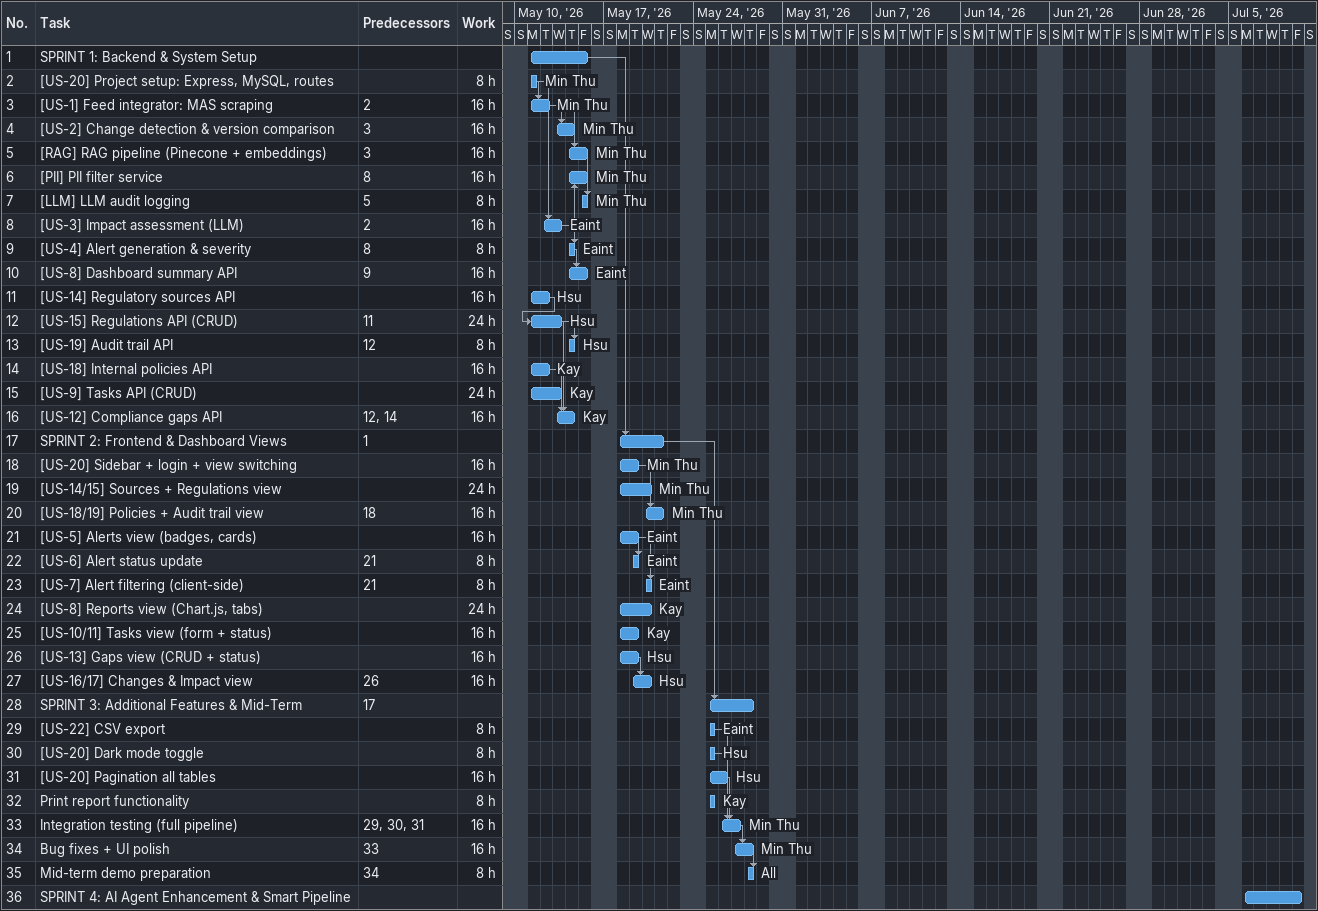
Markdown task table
| ID | Task | Start | Finish | Predecessors | Resources | Work (h) |
|---|---|---|---|---|---|---|
| 1 | SPRINT 1: Backend & System Setup | 2026-05-11 | 2026-05-15 |  |  |  |
| 2 | [US-20] Project setup: Express, MySQL, routes | 2026-05-11 | 2026-05-11 |  | Min Thu | 8 |
| 3 | [US-1] Feed integrator: MAS scraping | 2026-05-11 | 2026-05-12 | 2 | Min Thu | 16 |
| 4 | [US-2] Change detection & version comparison | 2026-05-13 | 2026-05-14 | 3 | Min Thu | 16 |
| 5 | [RAG] RAG pipeline (Pinecone + embeddings) | 2026-05-14 | 2026-05-15 | 3 | Min Thu | 16 |
| 6 | [PII] PII filter service | 2026-05-14 | 2026-05-15 | 8 | Min Thu | 16 |
| 7 | [LLM] LLM audit logging | 2026-05-15 | 2026-05-15 | 5 | Min Thu | 8 |
| 8 | [US-3] Impact assessment (LLM) | 2026-05-12 | 2026-05-13 | 2 | Eaint | 16 |
| 9 | [US-4] Alert generation & severity | 2026-05-14 | 2026-05-14 | 8 | Eaint | 8 |
| 10 | [US-8] Dashboard summary API | 2026-05-14 | 2026-05-15 | 9 | Eaint | 16 |
| 11 | [US-14] Regulatory sources API | 2026-05-11 | 2026-05-12 |  | Hsu | 16 |
| 12 | [US-15] Regulations API (CRUD) | 2026-05-11 | 2026-05-13 | 11 | Hsu | 24 |
| 13 | [US-19] Audit trail API | 2026-05-14 | 2026-05-14 | 12 | Hsu | 8 |
| 14 | [US-18] Internal policies API | 2026-05-11 | 2026-05-12 |  | Kay | 16 |
| 15 | [US-9] Tasks API (CRUD) | 2026-05-11 | 2026-05-13 |  | Kay | 24 |
| 16 | [US-12] Compliance gaps API | 2026-05-13 | 2026-05-14 | 12, 14 | Kay | 16 |
| 17 | SPRINT 2: Frontend & Dashboard Views | 2026-05-18 | 2026-05-21 | 1 |  |  |
| 18 | [US-20] Sidebar + login + view switching | 2026-05-18 | 2026-05-19 |  | Min Thu | 16 |
| 19 | [US-14/15] Sources + Regulations view | 2026-05-18 | 2026-05-20 |  | Min Thu | 24 |
| 20 | [US-18/19] Policies + Audit trail view | 2026-05-20 | 2026-05-21 | 18 | Min Thu | 16 |
| 21 | [US-5] Alerts view (badges, cards) | 2026-05-18 | 2026-05-19 |  | Eaint | 16 |
| 22 | [US-6] Alert status update | 2026-05-19 | 2026-05-19 | 21 | Eaint | 8 |
| 23 | [US-7] Alert filtering (client-side) | 2026-05-20 | 2026-05-20 | 21 | Eaint | 8 |
| 24 | [US-8] Reports view (Chart.js, tabs) | 2026-05-18 | 2026-05-20 |  | Kay | 24 |
| 25 | [US-10/11] Tasks view (form + status) | 2026-05-18 | 2026-05-19 |  | Kay | 16 |
| 26 | [US-13] Gaps view (CRUD + status) | 2026-05-18 | 2026-05-19 |  | Hsu | 16 |
| 27 | [US-16/17] Changes & Impact view | 2026-05-19 | 2026-05-20 | 26 | Hsu | 16 |
| 28 | SPRINT 3: Additional Features & Mid-Term | 2026-05-25 | 2026-05-28 | 17 |  |  |
| 29 | [US-22] CSV export | 2026-05-25 | 2026-05-25 |  | Eaint | 8 |
| 30 | [US-20] Dark mode toggle | 2026-05-25 | 2026-05-25 |  | Hsu | 8 |
| 31 | [US-20] Pagination all tables | 2026-05-25 | 2026-05-26 |  | Hsu | 16 |
| 32 | Print report functionality | 2026-05-25 | 2026-05-25 |  | Kay | 8 |
| 33 | Integration testing (full pipeline) | 2026-05-26 | 2026-05-27 | 29, 30, 31 | Min Thu | 16 |
| 34 | Bug fixes + UI polish | 2026-05-27 | 2026-05-28 | 33 | Min Thu | 16 |
| 35 | Mid-term demo preparation | 2026-05-28 | 2026-05-28 | 34 | All | 8 |
| 36 | SPRINT 4: AI Agent Enhancement & Smart Pipeline | 2026-07-06 | 2026-07-10 |  |  |  |
